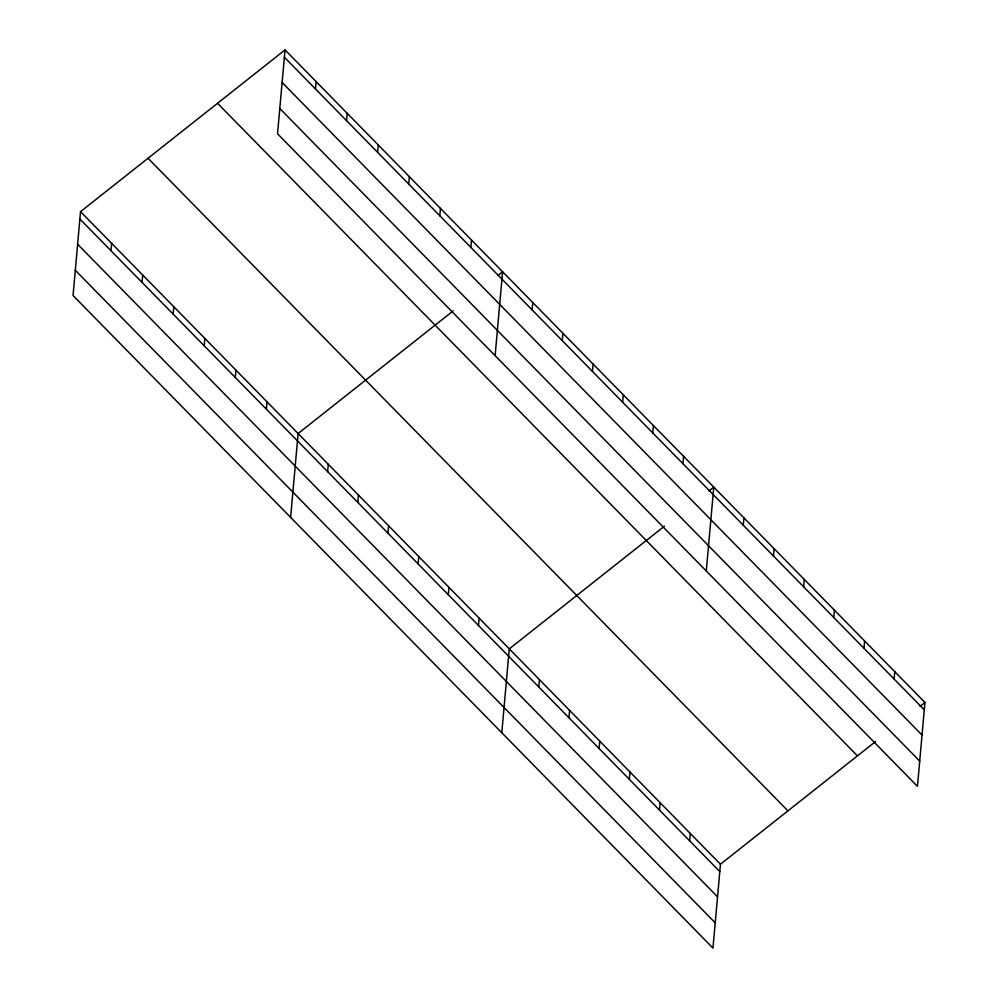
<?xml version="1.0" encoding="UTF-8"?>
<svg xmlns="http://www.w3.org/2000/svg" width="998" height="998" viewBox="0 0 998 998"><rect width="100%" height="100%" fill="white"/><g stroke="black" fill="none" stroke-linecap="round" stroke-linejoin="round"><path stroke-width="1.5" d="M285.029 49.9L277.544 133.769L917.461 786.349L924.946 702.48L285.029 49.9L80.539 211.651L73.054 295.52L712.971 948.1L720.456 864.231L875.533 741.564M110.965 250.698L111.626 243.35M142.053 282.397L142.702 275.049M173.128 314.083L173.789 306.748M204.216 345.782L204.864 338.447M235.291 377.481L235.952 370.133M266.379 409.18L267.027 401.832M315.455 88.947L316.117 81.599M290.63 517.401L298.115 433.531L453.192 310.865M346.543 120.633L347.192 113.298M327.631 471.642L328.28 464.295M377.618 152.332L378.279 144.984M357.795 502.406L358.444 495.058M408.706 184.031L409.355 176.683M387.96 533.169L388.609 525.821M439.781 215.73L440.442 208.382M418.125 563.932L418.786 556.585M470.869 247.429L471.518 240.081M448.289 594.696L448.95 587.348M495.12 355.637L502.605 271.78L497.777 275.585M478.466 625.459L479.115 618.124M532.109 309.891L532.77 302.544M501.794 732.744L509.279 648.887L664.369 526.208M562.273 340.655L562.934 333.307M538.795 686.986L539.456 679.65M592.45 371.418L593.099 364.07M568.96 717.762L569.621 710.414M622.615 402.182L623.263 394.834M599.124 748.525L599.786 741.177M652.779 432.945L653.44 425.597M629.301 779.288L629.95 771.941M682.944 463.708L683.605 456.36M659.466 810.052L660.115 802.704M706.285 570.993L713.77 487.124L708.954 490.941M689.63 840.815L690.292 833.467M743.285 525.235L743.934 517.9M773.45 555.998L774.111 548.663M803.615 586.762L804.276 579.426M833.779 617.537L834.44 610.19M863.956 648.301L864.605 640.953M894.121 679.064L894.769 671.716M920.119 706.297L924.946 702.48M284.38 57.248L924.285 709.827M282.122 82.497L922.027 735.077M279.802 108.508L919.707 761.1M217.552 103.281L857.457 755.86M148.028 158.27L787.933 810.85M80.539 211.651L720.456 864.231M79.89 218.999L719.795 871.578M77.632 244.248L717.55 896.828M75.312 270.271L715.229 922.851"/></g></svg>
